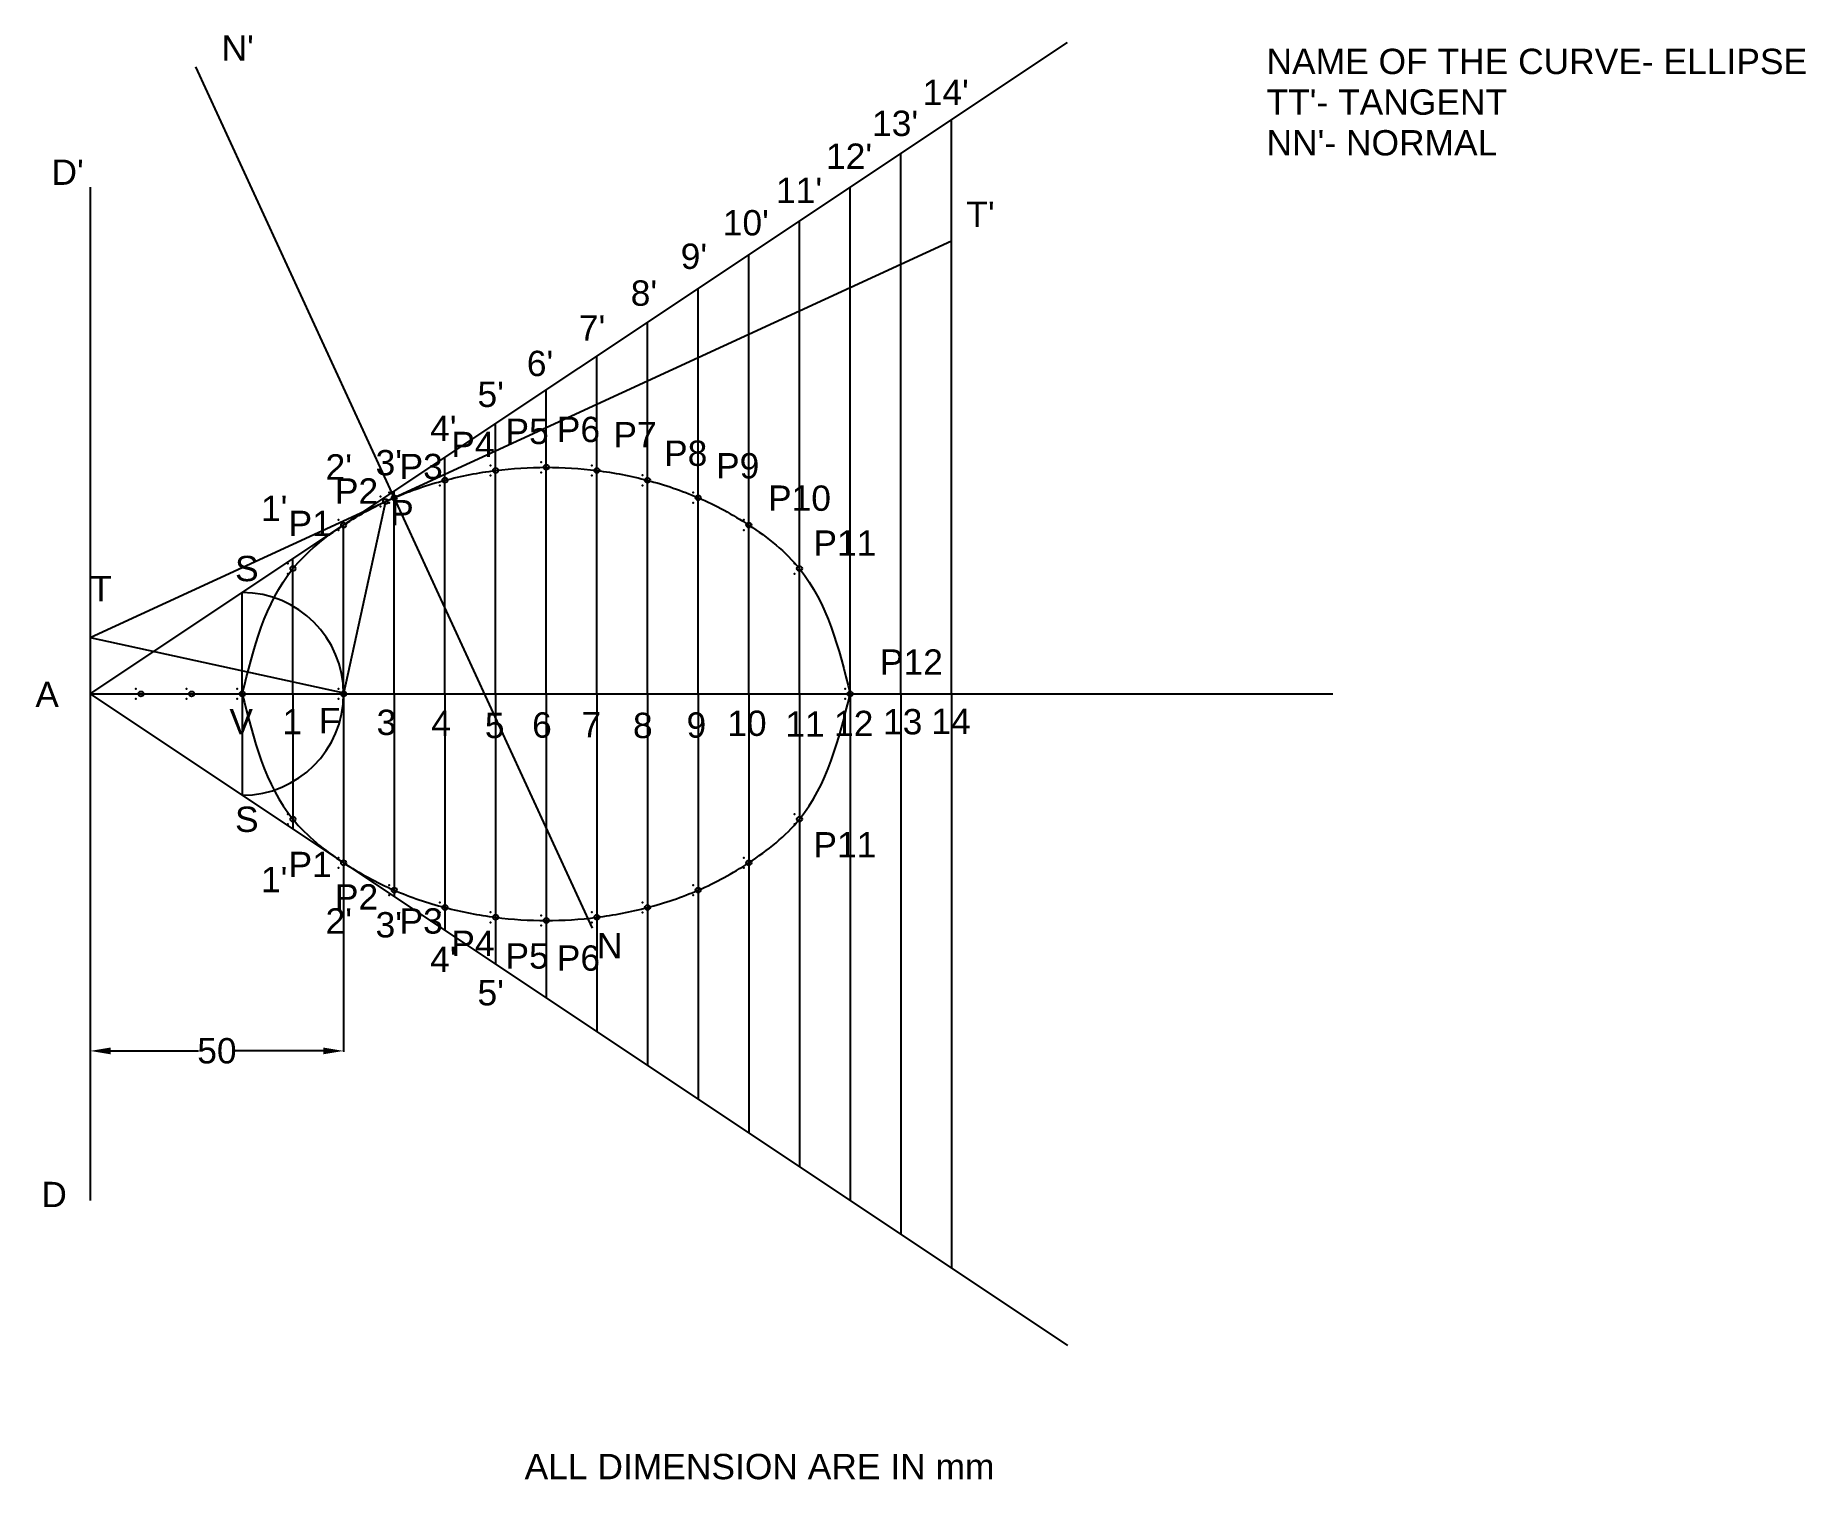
# Model space of a CAD drawing. Header units: millimetres. Extents: x 4205597159 to 4205597509, y 3466983934 to 3466984219.
import ezdxf

# ---------------------------------------------------------------- set-up
doc = ezdxf.new("R2010")
doc.units = ezdxf.units.MM
doc.header["$MEASUREMENT"] = 0
doc.header["$PDMODE"] = 35
doc.header["$PDSIZE"] = -2
doc.styles.get("Standard").update_dxf_attribs({"font": 'arial.ttf'})
doc.dimstyles.get("Standard").update_dxf_attribs({"dimtxt": 5, "dimasz": 4, "dimexe": 0.18, "dimexo": 0.0625, "dimgap": 0.09, "dimtad": 0, "dimtih": 1, "dimtoh": 1, "dimdec": 0, "dimzin": 0, "dimdsep": 46, "dimtxsty": 'Standard', "dimcen": 0.09, "dimclrd": 1, "dimclre": 3, "dimclrt": 5, "dimadec": 0, "dimazin": 0, "dimtfac": 1, "dimtdec": 0, "dimtofl": 0, "dimtmove": 0, "dimatfit": 3, "dimfxl": 1, "dimtolj": 1, "dimtzin": 0, "dimarcsym": 0})

# ---------------------------------------------------------------- blocks, each defined once
blk = doc.blocks.new('*D2')
at = {"color": 3, "lineweight": -2, "transparency": 16777216}
for p, q in [((4205597170.117, 3466984089.141344), (4205597170.117, 3466984018.556477)), ((4205597220.116999, 3466984089.141343), (4205597220.116999, 3466984018.556477))]:
    blk.add_line(p, q, dxfattribs=at)
at = {"color": 1, "lineweight": -2, "transparency": 16777216}
for p, q in [((4205597174.117, 3466984018.736476), (4205597191.454353, 3466984018.736476)), ((4205597216.116999, 3466984018.736476), (4205597198.779646, 3466984018.736476))]:
    blk.add_line(p, q, dxfattribs=at)
at = {"color": 1, "transparency": 16777216}
for points in [[(4205597174.117, 3466984019.403143), (4205597174.117, 3466984018.06981), (4205597170.117, 3466984018.736476)], [(4205597216.116999, 3466984019.403143), (4205597216.116999, 3466984018.06981), (4205597220.116999, 3466984018.736476)]]:
    blk.add_solid(points, dxfattribs=at)
at = {"layer": 'Defpoints', "color": 0, "transparency": 16777216}
for p in [(4205597170.117, 3466984089.203844), (4205597220.116999, 3466984089.203843), (4205597220.116999, 3466984018.736476)]:
    blk.add_point(p, dxfattribs=at)
at = {"color": 5, "transparency": 16777216, "insert": (4205597195.117, 3466984018.736476), "char_height": 5, "attachment_point": 5}
blk.add_mtext('\\A1;50', dxfattribs=at)

msp = doc.modelspace()

# ---------------------------------------------------------------- linework, layer by layer
for p, q in [((4205597170.116999, 3466984089.203843), (4205597363.01559, 3466984217.802904)), ((4205597340.116999, 3466984089.203843), (4205597340.116999, 3466984202.537176)), ((4205597330.116999, 3466984089.203843), (4205597330.116999, 3466984195.87051)), ((4205597170.116999, 3466984189.203843), (4205597170.116999, 3466983989.203843)), ((4205597320.116999, 3466984089.203843), (4205597320.116999, 3466984189.203843)), ((4205597310.116999, 3466984089.203843), (4205597310.116999, 3466984182.537176)), ((4205597300.116999, 3466984089.203843), (4205597300.116999, 3466984175.87051)), ((4205597290.116999, 3466984089.203843), (4205597290.116999, 3466984169.203843)), ((4205597280.116999, 3466984089.203843), (4205597280.116999, 3466984162.537177)), ((4205597270.116999, 3466984089.203843), (4205597270.116999, 3466984155.87051)), ((4205597260.116999, 3466984089.203843), (4205597260.116999, 3466984149.203843)), ((4205597250.116999, 3466984089.203843), (4205597250.116999, 3466984142.537177)), ((4205597240.116999, 3466984089.203843), (4205597240.116999, 3466984135.87051)), ((4205597228.415625, 3466984127.168353), (4205597220.116999, 3466984089.203844)), ((4205597230.116999, 3466984089.203843), (4205597230.116999, 3466984129.203844)), ((4205597220.116999, 3466984089.203843), (4205597220.116999, 3466984122.537177)), ((4205597210.116999, 3466984089.203843), (4205597210.116999, 3466984115.87051)), ((4205597200.116999, 3466984089.203843), (4205597200.116999, 3466984109.203843)), ((4205597240.116999, 3466984089.203843), (4205597240.116999, 3466984109.203843)), ((4205597250.116999, 3466984089.203843), (4205597250.116999, 3466984109.203843)), ((4205597310.116999, 3466984089.203843), (4205597310.116999, 3466984109.203843)), ((4205597330.116999, 3466984089.203843), (4205597330.116999, 3466984109.203843)), ((4205597170.116999, 3466984100.322713), (4205597220.410756, 3466984089.329049)), ((4205597170.116999, 3466984089.203844), (4205597220.116999, 3466984089.203844)), ((4205597170.116999, 3466984089.203844), (4205597363.01559, 3466983960.604784)), ((4205597170.116999, 3466984089.203843), (4205597170.116999, 3466984089.203843)), ((4205597170.116999, 3466984089.203843), (4205597220.116999, 3466984089.203843)), ((4205597170.116999, 3466984089.203843), (4205597170.116999, 3466984089.203843)), ((4205597200.116999, 3466984089.203844), (4205597200.116999, 3466984069.203844)), ((4205597210.116999, 3466984089.203844), (4205597210.116999, 3466984062.537177)), ((4205597220.116999, 3466984089.203844), (4205597415.421741, 3466984089.203844)), ((4205597220.116999, 3466984089.203844), (4205597220.116999, 3466984055.870511)), ((4205597230.116999, 3466984089.203844), (4205597230.116999, 3466984049.203844)), ((4205597240.116999, 3466984089.203844), (4205597240.116999, 3466984042.537178)), ((4205597250.116999, 3466984089.203844), (4205597250.116999, 3466984035.870511)), ((4205597260.116999, 3466984089.203844), (4205597260.116999, 3466984029.203844)), ((4205597270.116999, 3466984089.203844), (4205597270.116999, 3466984022.537177)), ((4205597280.116999, 3466984089.203844), (4205597280.116999, 3466984015.870511)), ((4205597290.116999, 3466984089.203844), (4205597290.116999, 3466984009.203845)), ((4205597300.116999, 3466984089.203844), (4205597300.116999, 3466984002.537178)), ((4205597310.116999, 3466984089.203844), (4205597310.116999, 3466983995.870511)), ((4205597320.116999, 3466984089.203844), (4205597320.116999, 3466983989.203844)), ((4205597330.116999, 3466984089.203844), (4205597330.116999, 3466983982.537178)), ((4205597340.116999, 3466984089.203844), (4205597340.116999, 3466983975.870511))]:
    msp.add_line(p, q)
at = {"color": 1}
for p, q in [((4205597269.258221, 3466984042.951811), (4205597190.975777, 3466984212.951811)), ((4205597170.116999, 3466984100.322713), (4205597340.116999, 3466984178.605157))]:
    msp.add_line(p, q, dxfattribs=at)
for start, end in [(359.99999863, 89.99999863), (270.00000137, 0)]:
    msp.add_arc((4205597200.116999, 3466984089.203844), 20, start, end)
at = {"color": 5}
for points in [[(4205597200.116999, 3466984089.203843), (4205597210.116999, 3466984113.924506), (4205597220.116999, 3466984122.537176), (4205597230.116999, 3466984127.933676), (4205597240.116999, 3466984131.367546), (4205597250.116999, 3466984133.299698), (4205597260.116999, 3466984133.925202), (4205597270.116999, 3466984133.299696), (4205597280.116999, 3466984131.367546), (4205597290.116999, 3466984127.933675), (4205597300.116999, 3466984122.537175), (4205597310.116999, 3466984113.9245), (4205597320.116999, 3466984089.203843)], [(4205597200.116999, 3466984089.203844), (4205597210.116999, 3466984064.483181), (4205597220.116999, 3466984055.870511), (4205597230.116999, 3466984050.474011), (4205597240.116999, 3466984047.040142), (4205597250.116999, 3466984045.107989), (4205597260.116999, 3466984044.482485), (4205597270.116999, 3466984045.107991), (4205597280.116999, 3466984047.040142), (4205597290.116999, 3466984050.474012), (4205597300.116999, 3466984055.870512), (4205597310.116999, 3466984064.483188), (4205597320.116999, 3466984089.203844)]]:
    msp.add_spline(points, degree=3, dxfattribs=at)
for p in [(4205597250.116999, 3466984133.299698), (4205597260.116999, 3466984133.925202), (4205597270.116999, 3466984133.299696), (4205597240.116999, 3466984131.367546), (4205597280.116999, 3466984131.367546), (4205597228.415625, 3466984127.168353), (4205597230.116999, 3466984127.933676), (4205597290.116999, 3466984127.933675), (4205597220.116999, 3466984122.537177), (4205597300.116999, 3466984122.537175), (4205597210.116999, 3466984113.924506), (4205597310.116999, 3466984113.924499), (4205597180.116999, 3466984089.203844), (4205597180.116999, 3466984089.203843), (4205597190.116999, 3466984089.203844), (4205597190.116999, 3466984089.203843), (4205597200.116999, 3466984089.203843), (4205597220.116999, 3466984089.203844), (4205597220.116999, 3466984089.203843), (4205597320.116999, 3466984089.203844), (4205597210.116999, 3466984064.483181), (4205597310.116999, 3466984064.483188), (4205597220.116999, 3466984055.870511), (4205597300.116999, 3466984055.870512), (4205597230.116999, 3466984050.474011), (4205597290.116999, 3466984050.474012), (4205597240.116999, 3466984047.040142), (4205597250.116999, 3466984045.107989), (4205597270.116999, 3466984045.107991), (4205597280.116999, 3466984047.040142), (4205597260.116999, 3466984044.482485)]:
    msp.add_point(p)
msp.add_point((4205597310.116999, 3466984113.9245), dxfattribs=at)

# ---------------------------------------------------------------- texts
for s, p in [("N'", (4205597196.02247, 3466984214.172901)), ('NAME OF THE CURVE- ELLIPSE', (4205597402.297208, 3466984211.545431)), ("14'", (4205597334.433632, 3466984205.418191)), ("TT'- TANGENT", (4205597402.297208, 3466984203.513371)), ("13'", (4205597324.438751, 3466984199.320126)), ("NN'- NORMAL", (4205597402.297208, 3466984195.481311)), ("12'", (4205597315.352509, 3466984192.83279)), ("D'", (4205597162.458774, 3466984189.673337)), ("11'", (4205597305.487388, 3466984186.086028)), ("T'", (4205597343.051718, 3466984181.35977)), ("10'", (4205597294.969713, 3466984179.700539)), ("9'", (4205597286.662191, 3466984173.083471)), ("8'", (4205597276.79707, 3466984165.817707)), ("7'", (4205597266.566295, 3466984158.941139)), ("6'", (4205597256.288107, 3466984151.934876)), ("5'", (4205597246.552745, 3466984145.83681)), ("4'", (4205597237.206904, 3466984139.090011)), ('P5', (4205597252.074587, 3466984138.51416)), ('P6', (4205597262.205093, 3466984138.905503)), ('P4', (4205597241.377264, 3466984135.933217)), ('P7', (4205597273.379645, 3466984137.861921)), ("2'", (4205597216.563826, 3466984131.501112)), ("3'", (4205597226.433143, 3466984132.343212)), ('P3', (4205597231.161047, 3466984131.586212)), ('P8', (4205597283.379646, 3466984134.209385)), ('P9', (4205597293.640657, 3466984131.730878)), ('P2', (4205597218.403482, 3466984126.754536)), ('P10', (4205597303.90167, 3466984125.338938)), ("1'", (4205597203.810677, 3466984123.317238)), ('P', (4205597229.314337, 3466984122.461852)), ('P1', (4205597209.25165, 3466984120.351012)), ('P11', (4205597312.857622, 3466984116.468492)), ('S', (4205597198.689555, 3466984111.446518)), ('T', (4205597170.116999, 3466984107.476609)), ('P12', (4205597325.989762, 3466984092.987898)), ('A', (4205597159.270374, 3466984086.585824)), ('V', (4205597197.57801, 3466984081.238448)), ('1', (4205597208.050488, 3466984081.243068)), ('F', (4205597215.229745, 3466984081.417265)), ('3', (4205597226.638283, 3466984081.087883)), ('4', (4205597237.423384, 3466984080.893832)), ('5', (4205597248.001267, 3466984080.479185)), ('6', (4205597257.334572, 3466984080.564451)), ('7', (4205597267.08279, 3466984080.649717)), ('8', (4205597277.24576, 3466984080.479185)), ('9', (4205597287.823564, 3466984080.564451)), ('10', (4205597295.857431, 3466984080.909218)), ('11', (4205597307.31992, 3466984080.734983)), ('12', (4205597316.938217, 3466984080.869802)), ('13', (4205597326.60746, 3466984081.214569)), ('14', (4205597336.145427, 3466984081.299835)), ('S', (4205597198.689555, 3466984061.961169)), ('P11', (4205597312.857622, 3466984056.918732)), ('P1', (4205597209.25165, 3466984053.036211)), ("1'", (4205597203.810677, 3466984050.069985)), ('P2', (4205597218.403482, 3466984046.632687)), ("2'", (4205597216.563826, 3466984041.886111)), ("3'", (4205597226.433143, 3466984041.132689)), ('P3', (4205597231.161047, 3466984041.889688)), ('P4', (4205597241.377264, 3466984037.474471)), ("4'", (4205597237.206904, 3466984034.317677)), ('P5', (4205597252.074587, 3466984034.978793)), ('P6', (4205597262.205093, 3466984034.566986)), ('N', (4205597270.116999, 3466984036.979606)), ("5'", (4205597246.552745, 3466984027.724356)), ('D', (4205597160.451263, 3466983987.898854)), ('ALL DIMENSION ARE IN mm', (4205597255.853289, 3466983934.198043))]:
    msp.add_text(s, height=5).set_placement(p)

# ---------------------------------------------------------------- dimensions: what is measured, and where the dimension line sits
dim = msp.add_aligned_dim(p1=(4205597170.117, 3466984089.203844), p2=(4205597220.116999, 3466984089.203843), distance=-70.467367, dimstyle='Standard')
dim.commit()
dim.dimension.update_dxf_attribs({"geometry": '*D2', "text_midpoint": (4205597195.117, 3466984018.736476)})

doc.saveas('drawing.dxf')
